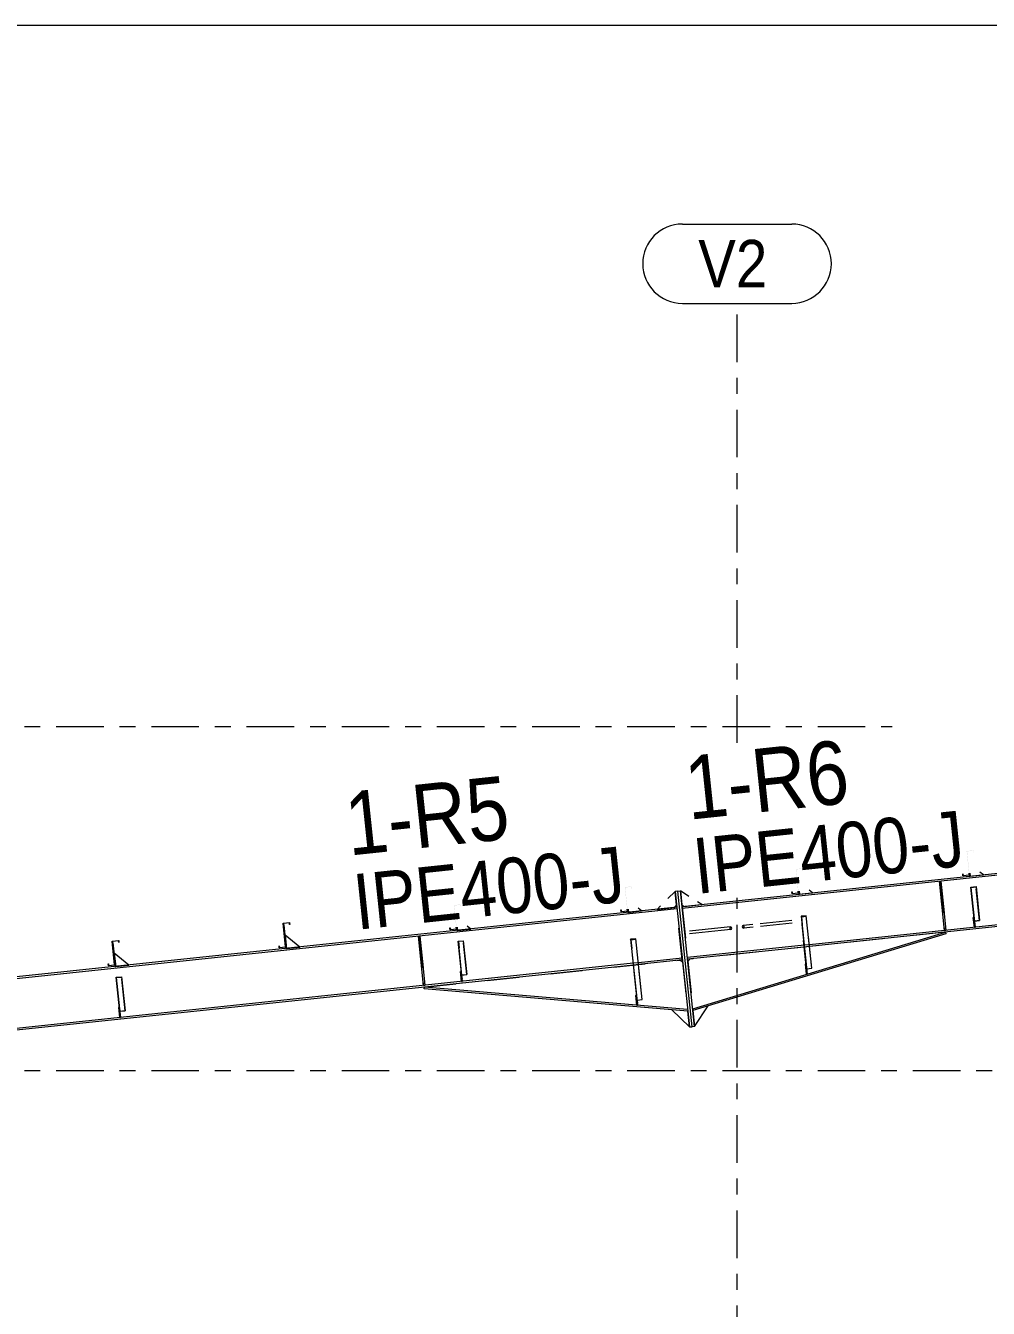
# Model space of a CAD drawing. Header units: millimetres. Extents: x -49 to 773, y -79 to 495.
# Drawn here: x 198.1 to 258.8, y 414.4 to 495.2 of the extents above; entities that cross this region are included whole.
import ezdxf

# ---------------------------------------------------------------- set-up
doc = ezdxf.new("R2010")
doc.units = ezdxf.units.MM
for name, pattern in [('XKITLINE00', [0]), ('XKITLINE02', [4, 2, -2]), ('XKITLINE03', [6, 3, -1, 1, -1])]:
    doc.linetypes.add(name, pattern=pattern)
for name, color, linetype, lineweight in [('DrawingSheet', 5, 'Continuous', 0), ('Part', 2, 'Continuous', 0), ('PartMark', 7, 'Continuous', 0), ('S-grid', 1, 'Continuous', 0)]:
    doc.layers.add(name, color=color, linetype=linetype, lineweight=lineweight)
doc.styles.add('ARIAL', font='ARIAL.TTF')

# ---------------------------------------------------------------- blocks, each defined once
blk = doc.blocks.new('*A247')
at = {"layer": 'Part'}
blk.add_hatch(color=3, dxfattribs=at).paths.add_polyline_path([(203.784, 435.263), (204.115, 435.298), (204.117, 435.277), (203.802, 435.244), (203.844, 434.845), (203.828, 434.843)], flags=17)
blk = doc.blocks.new('*A248')
at = {"layer": 'Part'}
blk.add_hatch(color=3, dxfattribs=at).paths.add_polyline_path([(236.211, 437.658), (236.543, 437.693), (236.546, 437.664), (236.231, 437.631), (236.288, 437.088), (236.272, 437.087)], flags=17)
blk = doc.blocks.new('*A249')
at = {"layer": 'Part'}
blk.add_hatch(color=3, dxfattribs=at).paths.add_polyline_path([(225.331, 437.536), (225.662, 437.571), (225.664, 437.55), (225.35, 437.517), (225.392, 437.118), (225.375, 437.116)], flags=17)
blk = doc.blocks.new('*A250')
at = {"layer": 'Part'}
blk.add_hatch(color=3, dxfattribs=at).paths.add_polyline_path([(246.952, 439.108), (247.283, 439.143), (247.286, 439.117), (246.971, 439.083), (247.023, 438.589), (247.007, 438.588)], flags=17)
blk = doc.blocks.new('*A251')
at = {"layer": 'Part'}
blk.add_hatch(color=3, dxfattribs=at).paths.add_polyline_path([(257.651, 440.945), (257.983, 440.98), (257.985, 440.959), (257.67, 440.926), (257.712, 440.527), (257.696, 440.525)], flags=17)
blk = doc.blocks.new('*A288')
at = {"layer": 'Part'}
blk.add_hatch(color=3, dxfattribs=at).paths.add_polyline_path([(257.397, 443.214), (257.811, 443.258), (257.825, 443.133), (257.81, 443.132), (257.798, 443.241), (257.414, 443.201), (257.571, 441.707), (257.157, 441.664), (257.144, 441.788), (257.159, 441.789), (257.17, 441.68), (257.555, 441.721)], flags=17)
blk = doc.blocks.new('*A289')
at = {"layer": 'Part'}
blk.add_hatch(color=3, dxfattribs=at).paths.add_polyline_path([(246.624, 442.078), (247.038, 442.121), (247.051, 441.997), (247.036, 441.995), (247.025, 442.105), (246.64, 442.064), (246.798, 440.571), (246.383, 440.527), (246.37, 440.651), (246.385, 440.653), (246.396, 440.544), (246.781, 440.584)], flags=17)
blk = doc.blocks.new('*A290')
at = {"layer": 'Part'}
blk.add_hatch(color=3, dxfattribs=at).paths.add_polyline_path([(235.85, 440.941), (236.264, 440.985), (236.277, 440.861), (236.263, 440.859), (236.251, 440.968), (235.866, 440.928), (236.024, 439.435), (235.61, 439.391), (235.596, 439.515), (235.611, 439.517), (235.623, 439.407), (236.007, 439.448)], flags=17)
blk = doc.blocks.new('*A291')
at = {"layer": 'Part'}
blk.add_hatch(color=3, dxfattribs=at).paths.add_polyline_path([(225.076, 439.805), (225.491, 439.849), (225.504, 439.724), (225.489, 439.723), (225.477, 439.832), (225.093, 439.792), (225.25, 438.298), (224.836, 438.254), (224.823, 438.379), (224.838, 438.38), (224.849, 438.271), (225.234, 438.312)], flags=17)
blk = doc.blocks.new('*A292')
at = {"layer": 'Part'}
blk.add_hatch(color=3, dxfattribs=at).paths.add_polyline_path([(214.303, 438.669), (214.717, 438.712), (214.73, 438.588), (214.715, 438.586), (214.704, 438.696), (214.319, 438.655), (214.477, 437.162), (214.062, 437.118), (214.049, 437.242), (214.064, 437.244), (214.076, 437.135), (214.46, 437.175)], flags=17)
blk = doc.blocks.new('*A293')
at = {"layer": 'Part'}
blk.add_hatch(color=3, dxfattribs=at).paths.add_polyline_path([(203.529, 437.532), (203.944, 437.576), (203.957, 437.452), (203.942, 437.45), (203.93, 437.559), (203.546, 437.519), (203.703, 436.025), (203.289, 435.982), (203.276, 436.106), (203.291, 436.108), (203.302, 435.998), (203.687, 436.039)], flags=17)
blk = doc.blocks.new('*A314')
at = {"layer": 'Part'}
blk.add_hatch(color=3, dxfattribs=at).paths.add_polyline_path([(257.397, 443.214), (257.811, 443.258), (257.825, 443.133), (257.81, 443.132), (257.798, 443.241), (257.414, 443.201), (257.571, 441.707), (257.157, 441.664), (257.144, 441.788), (257.159, 441.789), (257.17, 441.68), (257.555, 441.721)], flags=17)
blk = doc.blocks.new('*A315')
at = {"layer": 'Part'}
blk.add_hatch(color=3, dxfattribs=at).paths.add_polyline_path([(246.624, 442.078), (247.038, 442.121), (247.051, 441.997), (247.036, 441.995), (247.025, 442.105), (246.64, 442.064), (246.798, 440.571), (246.383, 440.527), (246.37, 440.651), (246.385, 440.653), (246.396, 440.544), (246.781, 440.584)], flags=17)
blk = doc.blocks.new('*A316')
at = {"layer": 'Part'}
blk.add_hatch(color=3, dxfattribs=at).paths.add_polyline_path([(235.85, 440.941), (236.264, 440.985), (236.277, 440.861), (236.263, 440.859), (236.251, 440.968), (235.866, 440.928), (236.024, 439.435), (235.61, 439.391), (235.596, 439.515), (235.611, 439.517), (235.623, 439.407), (236.007, 439.448)], flags=17)
blk = doc.blocks.new('*A317')
at = {"layer": 'Part'}
blk.add_hatch(color=3, dxfattribs=at).paths.add_polyline_path([(225.076, 439.805), (225.491, 439.849), (225.504, 439.724), (225.489, 439.723), (225.477, 439.832), (225.093, 439.792), (225.25, 438.298), (224.836, 438.254), (224.823, 438.379), (224.838, 438.38), (224.849, 438.271), (225.234, 438.312)], flags=17)
blk = doc.blocks.new('*A318')
at = {"layer": 'Part'}
blk.add_hatch(color=3, dxfattribs=at).paths.add_polyline_path([(214.303, 438.669), (214.717, 438.712), (214.73, 438.588), (214.715, 438.586), (214.704, 438.696), (214.319, 438.655), (214.477, 437.162), (214.062, 437.118), (214.049, 437.242), (214.064, 437.244), (214.076, 437.135), (214.46, 437.175)], flags=17)
blk = doc.blocks.new('*A319')
at = {"layer": 'Part'}
blk.add_hatch(color=3, dxfattribs=at).paths.add_polyline_path([(203.529, 437.532), (203.944, 437.576), (203.957, 437.452), (203.942, 437.45), (203.93, 437.559), (203.546, 437.519), (203.703, 436.025), (203.289, 435.982), (203.276, 436.106), (203.291, 436.108), (203.302, 435.998), (203.687, 436.039)], flags=17)
blk = doc.blocks.new('*A395')
at = {"layer": 'DrawingSheet', "color": 5, "linetype": 'XKITLINE00', "lineweight": 0}
blk.add_line((773.263, 495.232), (-46.737, 495.232), dxfattribs=at)
blk = doc.blocks.new('*A1380')
at = {"layer": 'S-grid', "color": 1, "linetype": 'XKITLINE03', "lineweight": 0}
blk.add_line((-10, 451.065), (252.703, 451.065), dxfattribs=at)
blk = doc.blocks.new('*A1381')
at = {"layer": 'S-grid', "color": 1, "linetype": 'XKITLINE03', "lineweight": 0}
blk.add_line((-10, 429.398), (569.742, 429.398), dxfattribs=at)
blk = doc.blocks.new('*A1383')
at = {"layer": 'Part', "color": 2, "linetype": 'XKITLINE00', "lineweight": 0}
for p, q in [((312.084, 447.373), (239.45, 439.712)), ((312.095, 447.266), (239.462, 439.604)), ((312.093, 447.29), (312.095, 447.266)), ((312.422, 444.166), (247.476, 437.316)), ((312.434, 444.058), (247.487, 437.208)), ((312.422, 444.166), (312.434, 444.058)), ((247.145, 437.281), (239.788, 436.505)), ((247.156, 437.173), (239.8, 436.397))]:
    blk.add_line(p, q, dxfattribs=at)
at = {"layer": 'Part', "color": 7, "linetype": 'XKITLINE02', "lineweight": 0}
for p, q in [((312.084, 447.373), (312.093, 447.29)), ((312.095, 447.266), (312.422, 444.166)), ((239.45, 439.712), (239.8, 436.397)), ((247.476, 437.316), (247.145, 437.281)), ((247.487, 437.208), (247.156, 437.173))]:
    blk.add_line(p, q, dxfattribs=at)
blk = doc.blocks.new('*A1430')
at = {"layer": 'S-grid', "color": 1, "linetype": 'XKITLINE03', "lineweight": 0}
for p, q in [((242.917, 450.033), (242.917, 477.732)), ((242.917, 333.575), (242.917, 440.279))]:
    blk.add_line(p, q, dxfattribs=at)
at = {"layer": 'S-grid', "color": 3, "style": 'ARIAL', "width": 0.85}
blk.add_text('V2', height=3, dxfattribs=at).set_placement((240.47, 478.732))
blk = doc.blocks.new('*A1434')
at = {"layer": 'Part', "color": 2, "linetype": 'XKITLINE00', "lineweight": 0}
blk.add_line((215.356, 437.171), (214.44, 437.912), dxfattribs=at)
at = {"layer": 'Part', "color": 7, "linetype": 'XKITLINE02', "lineweight": 0}
for p, q in [((214.44, 437.912), (214.527, 437.083)), ((214.527, 437.083), (215.356, 437.171))]:
    blk.add_line(p, q, dxfattribs=at)
blk = doc.blocks.new('*A1435')
at = {"layer": 'Part', "color": 2, "linetype": 'XKITLINE00', "lineweight": 0}
for p, q in [((203.784, 435.263), (204.115, 435.298)), ((203.828, 434.843), (203.784, 435.263)), ((203.802, 435.244), (204.117, 435.277)), ((204.052, 432.877), (203.802, 435.244)), ((204.115, 435.298), (204.341, 433.159)), ((203.828, 434.843), (203.844, 434.845)), ((203.828, 434.843), (204.012, 433.097)), ((204.026, 433.125), (204.341, 433.159)), ((204.036, 432.875), (204.052, 432.877))]:
    blk.add_line(p, q, dxfattribs=at)
at = {"layer": 'Part', "color": 7, "linetype": 'XKITLINE02', "lineweight": 0}
for p, q in [((204.008, 433.137), (204.339, 433.172)), ((204.012, 433.097), (204.036, 432.875))]:
    blk.add_line(p, q, dxfattribs=at)
blk = doc.blocks.new('*A1436')
at = {"layer": 'Part', "color": 7, "linetype": 'XKITLINE02', "lineweight": 0}
for p, q in [((204.036, 432.875), (203.784, 435.263)), ((204.052, 432.877), (203.802, 435.244)), ((204.341, 433.159), (204.115, 435.298)), ((204.008, 433.137), (204.339, 433.172)), ((204.026, 433.125), (204.341, 433.159)), ((204.036, 432.875), (204.052, 432.877))]:
    blk.add_line(p, q, dxfattribs=at)
blk = doc.blocks.new('*A1437')
at = {"layer": 'Part', "color": 2, "linetype": 'XKITLINE00', "lineweight": 0}
for p, q in [((203.943, 433.353), (203.985, 433.357)), ((204.009, 432.731), (203.943, 433.353)), ((204.012, 433.097), (204.05, 432.735))]:
    blk.add_line(p, q, dxfattribs=at)
at = {"layer": 'Part', "color": 7, "linetype": 'XKITLINE02', "lineweight": 0}
for p, q in [((203.985, 433.357), (204.012, 433.097)), ((203.996, 432.855), (204.037, 432.86)), ((204.05, 432.735), (204.009, 432.731))]:
    blk.add_line(p, q, dxfattribs=at)
blk = doc.blocks.new('*A1438')
at = {"layer": 'Part', "color": 7, "linetype": 'XKITLINE02', "lineweight": 0}
for p, q in [((203.985, 433.357), (203.943, 433.353)), ((203.943, 433.353), (204.009, 432.731)), ((204.05, 432.735), (203.985, 433.357)), ((203.996, 432.855), (204.037, 432.86)), ((204.009, 432.731), (204.05, 432.735))]:
    blk.add_line(p, q, dxfattribs=at)
blk = doc.blocks.new('*A1439')
at = {"layer": 'Part', "color": 2, "linetype": 'XKITLINE00', "lineweight": 0}
for p, q in [((203.596, 437.439), (203.555, 437.434)), ((203.753, 435.947), (203.596, 437.439)), ((203.703, 436.025), (203.712, 435.943))]:
    blk.add_line(p, q, dxfattribs=at)
at = {"layer": 'Part', "color": 7, "linetype": 'XKITLINE02', "lineweight": 0}
for p, q in [((203.555, 437.434), (203.703, 436.025)), ((203.712, 435.943), (203.753, 435.947))]:
    blk.add_line(p, q, dxfattribs=at)
blk = doc.blocks.new('*A1440')
at = {"layer": 'Part', "color": 2, "linetype": 'XKITLINE00', "lineweight": 0}
blk.add_line((204.582, 436.034), (203.666, 436.776), dxfattribs=at)
at = {"layer": 'Part', "color": 7, "linetype": 'XKITLINE02', "lineweight": 0}
for p, q in [((203.666, 436.776), (203.753, 435.947)), ((203.753, 435.947), (204.582, 436.034))]:
    blk.add_line(p, q, dxfattribs=at)
blk = doc.blocks.new('*A1443')
at = {"layer": 'Part', "color": 7, "linetype": 'XKITLINE02', "lineweight": 0}
for p, q in [((223.211, 434.648), (239.347, 436.349)), ((239.481, 436.241), (239.809, 433.13))]:
    blk.add_line(p, q, dxfattribs=at)
at = {"layer": 'Part', "color": 2, "linetype": 'XKITLINE00', "lineweight": 0}
for p, q in [((239.347, 436.349), (239.481, 436.241)), ((223.202, 434.54), (223.211, 434.648)), ((239.809, 433.13), (223.202, 434.54)), ((239.798, 433.24), (223.211, 434.648))]:
    blk.add_line(p, q, dxfattribs=at)
blk = doc.blocks.new('*A1444')
at = {"layer": 'Part', "color": 7, "linetype": 'XKITLINE02', "lineweight": 0}
for p, q in [((256.057, 438.112), (239.921, 436.41)), ((239.813, 436.276), (240.141, 433.165))]:
    blk.add_line(p, q, dxfattribs=at)
at = {"layer": 'Part', "color": 2, "linetype": 'XKITLINE00', "lineweight": 0}
for p, q in [((240.129, 433.275), (256.057, 438.112)), ((256.057, 438.112), (256.089, 438.008)), ((256.089, 438.008), (240.141, 433.165)), ((239.921, 436.41), (239.813, 436.276))]:
    blk.add_line(p, q, dxfattribs=at)
blk = doc.blocks.new('*A1445')
at = {"layer": 'Part', "color": 2, "linetype": 'XKITLINE00', "lineweight": 0}
for p, q in [((236.542, 434.124), (236.584, 434.129)), ((236.607, 433.511), (236.542, 434.124)), ((236.604, 433.933), (236.649, 433.507))]:
    blk.add_line(p, q, dxfattribs=at)
at = {"layer": 'Part', "color": 7, "linetype": 'XKITLINE02', "lineweight": 0}
for p, q in [((236.584, 434.129), (236.604, 433.933)), ((236.595, 433.627), (236.636, 433.631)), ((236.607, 433.511), (236.608, 433.503)), ((236.649, 433.507), (236.608, 433.503))]:
    blk.add_line(p, q, dxfattribs=at)
blk = doc.blocks.new('*A1446')
at = {"layer": 'Part', "color": 7, "linetype": 'XKITLINE02', "lineweight": 0}
for p, q in [((236.584, 434.129), (236.542, 434.124)), ((236.542, 434.124), (236.608, 433.503)), ((236.649, 433.507), (236.584, 434.129)), ((236.595, 433.627), (236.636, 433.631)), ((236.608, 433.503), (236.649, 433.507))]:
    blk.add_line(p, q, dxfattribs=at)
blk = doc.blocks.new('*A1447')
at = {"layer": 'Part', "color": 2, "linetype": 'XKITLINE00', "lineweight": 0}
for p, q in [((225.49, 435.625), (225.532, 435.63)), ((225.556, 435.004), (225.49, 435.625)), ((225.559, 435.37), (225.597, 435.008))]:
    blk.add_line(p, q, dxfattribs=at)
at = {"layer": 'Part', "color": 7, "linetype": 'XKITLINE02', "lineweight": 0}
for p, q in [((225.532, 435.63), (225.559, 435.37)), ((225.543, 435.128), (225.584, 435.132)), ((225.597, 435.008), (225.556, 435.004))]:
    blk.add_line(p, q, dxfattribs=at)
blk = doc.blocks.new('*A1448')
at = {"layer": 'Part', "color": 7, "linetype": 'XKITLINE02', "lineweight": 0}
for p, q in [((225.532, 435.63), (225.49, 435.625)), ((225.49, 435.625), (225.556, 435.004)), ((225.597, 435.008), (225.532, 435.63)), ((225.543, 435.128), (225.584, 435.132)), ((225.556, 435.004), (225.597, 435.008))]:
    blk.add_line(p, q, dxfattribs=at)
blk = doc.blocks.new('*A1449')
at = {"layer": 'Part', "color": 7, "linetype": 'XKITLINE02', "lineweight": 0}
for p, q in [((241.098, 433.456), (240.141, 433.165)), ((240.141, 433.165), (240.246, 432.171))]:
    blk.add_line(p, q, dxfattribs=at)
at = {"layer": 'Part', "color": 2, "linetype": 'XKITLINE00', "lineweight": 0}
blk.add_line((240.246, 432.171), (241.098, 433.456), dxfattribs=at)
blk = doc.blocks.new('*A1450')
at = {"layer": 'Part', "color": 2, "linetype": 'XKITLINE00', "lineweight": 0}
blk.add_line((238.813, 433.215), (239.914, 432.136), dxfattribs=at)
at = {"layer": 'Part', "color": 7, "linetype": 'XKITLINE02', "lineweight": 0}
for p, q in [((239.809, 433.13), (238.813, 433.215)), ((239.914, 432.136), (239.809, 433.13))]:
    blk.add_line(p, q, dxfattribs=at)
blk = doc.blocks.new('*A1451')
at = {"layer": 'Part', "color": 7, "linetype": 'XKITLINE02', "lineweight": 0}
for p, q in [((236.635, 433.64), (236.211, 437.658)), ((236.652, 433.642), (236.231, 437.631)), ((236.947, 433.858), (236.543, 437.693)), ((236.615, 433.832), (236.946, 433.867)), ((236.632, 433.824), (236.947, 433.858)), ((236.635, 433.64), (236.652, 433.642))]:
    blk.add_line(p, q, dxfattribs=at)
blk = doc.blocks.new('*A1452')
at = {"layer": 'Part', "color": 2, "linetype": 'XKITLINE00', "lineweight": 0}
for p, q in [((236.543, 437.693), (236.211, 437.658)), ((236.211, 437.658), (236.604, 433.933)), ((236.231, 437.631), (236.546, 437.664)), ((236.231, 437.631), (236.288, 437.088)), ((236.947, 433.858), (236.543, 437.693)), ((236.288, 437.088), (236.272, 437.087)), ((236.652, 433.642), (236.288, 437.088)), ((236.632, 433.824), (236.947, 433.858)), ((236.635, 433.64), (236.652, 433.642))]:
    blk.add_line(p, q, dxfattribs=at)
at = {"layer": 'Part', "color": 7, "linetype": 'XKITLINE02', "lineweight": 0}
for p, q in [((236.604, 433.933), (236.635, 433.64)), ((236.615, 433.832), (236.946, 433.867))]:
    blk.add_line(p, q, dxfattribs=at)
blk = doc.blocks.new('*A1453')
at = {"layer": 'Part', "color": 7, "linetype": 'XKITLINE02', "lineweight": 0}
for p, q in [((222.832, 437.85), (222.915, 437.859)), ((222.832, 437.85), (223.159, 434.751)), ((222.845, 437.726), (222.928, 437.735)), ((222.915, 437.859), (223.242, 434.76)), ((223.228, 434.884), (223.146, 434.875)), ((223.242, 434.76), (223.159, 434.751))]:
    blk.add_line(p, q, dxfattribs=at)
blk = doc.blocks.new('*A1454')
at = {"layer": 'Part', "color": 7, "linetype": 'XKITLINE02', "lineweight": 0}
for p, q in [((222.832, 437.85), (222.915, 437.859)), ((222.845, 437.726), (222.928, 437.735)), ((223.146, 434.875), (223.228, 434.884)), ((223.159, 434.751), (223.242, 434.76))]:
    blk.add_line(p, q, dxfattribs=at)
at = {"layer": 'Part', "color": 2, "linetype": 'XKITLINE00', "lineweight": 0}
for p, q in [((223.159, 434.751), (222.832, 437.85)), ((222.915, 437.859), (223.242, 434.76))]:
    blk.add_line(p, q, dxfattribs=at)
blk = doc.blocks.new('*A1455')
at = {"layer": 'Part', "color": 7, "linetype": 'XKITLINE02', "lineweight": 0}
for p, q in [((236.012, 439.551), (236.024, 439.435)), ((236.033, 439.352), (236.074, 439.356))]:
    blk.add_line(p, q, dxfattribs=at)
at = {"layer": 'Part', "color": 2, "linetype": 'XKITLINE00', "lineweight": 0}
for p, q in [((236.024, 439.435), (236.033, 439.352)), ((236.074, 439.356), (236.053, 439.555))]:
    blk.add_line(p, q, dxfattribs=at)
blk = doc.blocks.new('*A1456')
at = {"layer": 'Part', "color": 7, "linetype": 'XKITLINE02', "lineweight": 0}
for p, q in [((236.053, 439.555), (236.074, 439.356)), ((236.074, 439.356), (236.903, 439.443))]:
    blk.add_line(p, q, dxfattribs=at)
at = {"layer": 'Part', "color": 2, "linetype": 'XKITLINE00', "lineweight": 0}
blk.add_line((236.903, 439.443), (236.683, 439.621), dxfattribs=at)
blk = doc.blocks.new('*A1457')
at = {"layer": 'Part', "color": 2, "linetype": 'XKITLINE00', "lineweight": 0}
for p, q in [((225.331, 437.536), (225.662, 437.571)), ((225.375, 437.116), (225.331, 437.536)), ((225.664, 437.55), (225.35, 437.517)), ((225.35, 437.517), (225.392, 437.118)), ((225.662, 437.571), (225.888, 435.431)), ((225.392, 437.118), (225.375, 437.116)), ((225.375, 437.116), (225.559, 435.37)), ((225.599, 435.15), (225.392, 437.118)), ((225.573, 435.398), (225.888, 435.431)), ((225.583, 435.148), (225.599, 435.15))]:
    blk.add_line(p, q, dxfattribs=at)
at = {"layer": 'Part', "color": 7, "linetype": 'XKITLINE02', "lineweight": 0}
for p, q in [((225.555, 435.41), (225.887, 435.445)), ((225.559, 435.37), (225.583, 435.148))]:
    blk.add_line(p, q, dxfattribs=at)
blk = doc.blocks.new('*A1458')
at = {"layer": 'Part', "color": 7, "linetype": 'XKITLINE02', "lineweight": 0}
for p, q in [((225.583, 435.148), (225.331, 437.536)), ((225.599, 435.15), (225.35, 437.517)), ((225.888, 435.431), (225.662, 437.571)), ((225.555, 435.41), (225.887, 435.445)), ((225.573, 435.398), (225.888, 435.431)), ((225.583, 435.148), (225.599, 435.15))]:
    blk.add_line(p, q, dxfattribs=at)
blk = doc.blocks.new('*A1459')
at = {"layer": 'Part', "color": 7, "linetype": 'XKITLINE02', "lineweight": 0}
for p, q in [((225.238, 438.414), (225.25, 438.298)), ((225.259, 438.215), (225.301, 438.22))]:
    blk.add_line(p, q, dxfattribs=at)
at = {"layer": 'Part', "color": 2, "linetype": 'XKITLINE00', "lineweight": 0}
for p, q in [((225.25, 438.298), (225.259, 438.215)), ((225.301, 438.22), (225.28, 438.419))]:
    blk.add_line(p, q, dxfattribs=at)
blk = doc.blocks.new('*A1460')
at = {"layer": 'Part', "color": 7, "linetype": 'XKITLINE02', "lineweight": 0}
for p, q in [((225.28, 438.419), (225.301, 438.22)), ((225.301, 438.22), (226.129, 438.307))]:
    blk.add_line(p, q, dxfattribs=at)
at = {"layer": 'Part', "color": 2, "linetype": 'XKITLINE00', "lineweight": 0}
blk.add_line((226.129, 438.307), (225.909, 438.485), dxfattribs=at)
blk = doc.blocks.new('*A1461')
at = {"layer": 'Part', "color": 2, "linetype": 'XKITLINE00', "lineweight": 0}
for p, q in [((239.18, 440.689), (239.345, 440.707)), ((240.08, 432.153), (239.18, 440.689)), ((240.246, 432.171), (239.345, 440.707)), ((240.246, 432.171), (240.08, 432.153))]:
    blk.add_line(p, q, dxfattribs=at)
blk = doc.blocks.new('*A1462')
at = {"layer": 'Part', "color": 2, "linetype": 'XKITLINE00', "lineweight": 0}
for p, q in [((239.18, 440.689), (239.014, 440.672)), ((239.014, 440.672), (239.914, 432.136)), ((240.08, 432.153), (239.18, 440.689)), ((239.914, 432.136), (240.08, 432.153))]:
    blk.add_line(p, q, dxfattribs=at)
blk = doc.blocks.new('*A1463')
at = {"layer": 'Part', "color": 7, "linetype": 'XKITLINE02', "lineweight": 0}
for p, q in [((246.827, 440.691), (246.848, 440.492)), ((246.848, 440.492), (247.676, 440.58))]:
    blk.add_line(p, q, dxfattribs=at)
at = {"layer": 'Part', "color": 2, "linetype": 'XKITLINE00', "lineweight": 0}
blk.add_line((247.676, 440.58), (247.457, 440.758), dxfattribs=at)
blk = doc.blocks.new('*A1464')
at = {"layer": 'Part', "color": 7, "linetype": 'XKITLINE02', "lineweight": 0}
for p, q in [((246.785, 440.687), (246.798, 440.571)), ((246.806, 440.488), (246.848, 440.492))]:
    blk.add_line(p, q, dxfattribs=at)
at = {"layer": 'Part', "color": 2, "linetype": 'XKITLINE00', "lineweight": 0}
for p, q in [((246.798, 440.571), (246.806, 440.488)), ((246.848, 440.492), (246.827, 440.691))]:
    blk.add_line(p, q, dxfattribs=at)
blk = doc.blocks.new('*A1465')
at = {"layer": 'Part', "color": 7, "linetype": 'XKITLINE02', "lineweight": 0}
for p, q in [((247.271, 436.085), (247.229, 436.081)), ((247.229, 436.081), (247.295, 435.459)), ((247.336, 435.464), (247.271, 436.085)), ((247.282, 435.583), (247.323, 435.588)), ((247.295, 435.459), (247.336, 435.464))]:
    blk.add_line(p, q, dxfattribs=at)
blk = doc.blocks.new('*A1466')
at = {"layer": 'Part', "color": 2, "linetype": 'XKITLINE00', "lineweight": 0}
for p, q in [((247.229, 436.081), (247.271, 436.085)), ((247.295, 435.459), (247.229, 436.081)), ((247.293, 435.872), (247.336, 435.464)), ((247.336, 435.464), (247.295, 435.459))]:
    blk.add_line(p, q, dxfattribs=at)
at = {"layer": 'Part', "color": 7, "linetype": 'XKITLINE02', "lineweight": 0}
for p, q in [((247.271, 436.085), (247.293, 435.872)), ((247.282, 435.583), (247.323, 435.588))]:
    blk.add_line(p, q, dxfattribs=at)
blk = doc.blocks.new('*A1467')
at = {"layer": 'Part', "color": 7, "linetype": 'XKITLINE02', "lineweight": 0}
for p, q in [((247.322, 435.596), (246.952, 439.108)), ((247.339, 435.598), (246.971, 439.083)), ((247.633, 435.832), (247.283, 439.143)), ((247.3, 435.807), (247.631, 435.842)), ((247.318, 435.799), (247.633, 435.832)), ((247.322, 435.596), (247.339, 435.598))]:
    blk.add_line(p, q, dxfattribs=at)
blk = doc.blocks.new('*A1468')
at = {"layer": 'Part', "color": 2, "linetype": 'XKITLINE00', "lineweight": 0}
for p, q in [((247.283, 439.143), (246.952, 439.108)), ((246.952, 439.108), (247.293, 435.872)), ((246.971, 439.083), (247.286, 439.117)), ((246.971, 439.083), (247.023, 438.589)), ((247.633, 435.832), (247.283, 439.143)), ((247.023, 438.589), (247.007, 438.588)), ((247.339, 435.598), (247.023, 438.589)), ((247.318, 435.799), (247.633, 435.832)), ((247.322, 435.596), (247.339, 435.598))]:
    blk.add_line(p, q, dxfattribs=at)
at = {"layer": 'Part', "color": 7, "linetype": 'XKITLINE02', "lineweight": 0}
for p, q in [((247.293, 435.872), (247.322, 435.596)), ((247.3, 435.807), (247.631, 435.842))]:
    blk.add_line(p, q, dxfattribs=at)
blk = doc.blocks.new('*A1469')
at = {"layer": 'Part', "color": 2, "linetype": 'XKITLINE00', "lineweight": 0}
for p, q in [((239.884, 440.361), (239.345, 440.707)), ((239.437, 439.836), (239.575, 439.725)), ((240.693, 439.843), (240.424, 440.016))]:
    blk.add_line(p, q, dxfattribs=at)
at = {"layer": 'Part', "color": 7, "linetype": 'XKITLINE02', "lineweight": 0}
for p, q in [((239.345, 440.707), (239.437, 439.836)), ((239.575, 439.725), (240.693, 439.843))]:
    blk.add_line(p, q, dxfattribs=at)
blk = doc.blocks.new('*A1470')
at = {"layer": 'Part', "color": 2, "linetype": 'XKITLINE00', "lineweight": 0}
for p, q in [((239.014, 440.672), (238.559, 440.221)), ((238.103, 439.771), (237.876, 439.546)), ((238.994, 439.664), (239.106, 439.801))]:
    blk.add_line(p, q, dxfattribs=at)
at = {"layer": 'Part', "color": 7, "linetype": 'XKITLINE02', "lineweight": 0}
for p, q in [((239.106, 439.801), (239.014, 440.672)), ((237.876, 439.546), (238.994, 439.664))]:
    blk.add_line(p, q, dxfattribs=at)
blk = doc.blocks.new('*A1471')
at = {"layer": 'Part', "color": 7, "linetype": 'XKITLINE02', "lineweight": 0}
for p, q in [((257.559, 441.823), (257.571, 441.707)), ((257.58, 441.624), (257.621, 441.629))]:
    blk.add_line(p, q, dxfattribs=at)
at = {"layer": 'Part', "color": 2, "linetype": 'XKITLINE00', "lineweight": 0}
for p, q in [((257.571, 441.707), (257.58, 441.624)), ((257.621, 441.629), (257.6, 441.828))]:
    blk.add_line(p, q, dxfattribs=at)
blk = doc.blocks.new('*A1472')
at = {"layer": 'Part', "color": 7, "linetype": 'XKITLINE02', "lineweight": 0}
for p, q in [((257.853, 439.039), (257.811, 439.034)), ((257.811, 439.034), (257.877, 438.413)), ((257.918, 438.417), (257.853, 439.039)), ((257.864, 438.537), (257.905, 438.541)), ((257.877, 438.413), (257.918, 438.417))]:
    blk.add_line(p, q, dxfattribs=at)
blk = doc.blocks.new('*A1473')
at = {"layer": 'Part', "color": 2, "linetype": 'XKITLINE00', "lineweight": 0}
for p, q in [((257.811, 439.034), (257.853, 439.039)), ((257.877, 438.413), (257.811, 439.034)), ((257.88, 438.779), (257.918, 438.417))]:
    blk.add_line(p, q, dxfattribs=at)
at = {"layer": 'Part', "color": 7, "linetype": 'XKITLINE02', "lineweight": 0}
for p, q in [((257.853, 439.039), (257.88, 438.779)), ((257.864, 438.537), (257.905, 438.541)), ((257.918, 438.417), (257.877, 438.413))]:
    blk.add_line(p, q, dxfattribs=at)
blk = doc.blocks.new('*A1474')
at = {"layer": 'Part', "color": 7, "linetype": 'XKITLINE02', "lineweight": 0}
for p, q in [((257.903, 438.557), (257.651, 440.945)), ((257.92, 438.559), (257.67, 440.926)), ((258.209, 438.841), (257.983, 440.98)), ((257.876, 438.819), (258.207, 438.854)), ((257.894, 438.807), (258.209, 438.841)), ((257.903, 438.557), (257.92, 438.559))]:
    blk.add_line(p, q, dxfattribs=at)
blk = doc.blocks.new('*A1475')
at = {"layer": 'Part', "color": 2, "linetype": 'XKITLINE00', "lineweight": 0}
for p, q in [((257.651, 440.945), (257.983, 440.98)), ((257.696, 440.525), (257.651, 440.945)), ((257.67, 440.926), (257.985, 440.959)), ((257.92, 438.559), (257.67, 440.926)), ((257.696, 440.525), (257.712, 440.527)), ((257.696, 440.525), (257.88, 438.779)), ((257.983, 440.98), (258.209, 438.841)), ((257.894, 438.807), (258.209, 438.841)), ((257.903, 438.557), (257.92, 438.559))]:
    blk.add_line(p, q, dxfattribs=at)
at = {"layer": 'Part', "color": 7, "linetype": 'XKITLINE02', "lineweight": 0}
for p, q in [((257.876, 438.819), (258.207, 438.854)), ((257.88, 438.779), (257.903, 438.557))]:
    blk.add_line(p, q, dxfattribs=at)
blk = doc.blocks.new('*A1476')
at = {"layer": 'Part', "color": 7, "linetype": 'XKITLINE02', "lineweight": 0}
for p, q in [((255.677, 441.315), (255.76, 441.324)), ((255.677, 441.315), (256.004, 438.215)), ((255.69, 441.19), (255.773, 441.199)), ((255.76, 441.324), (256.087, 438.224)), ((256.074, 438.348), (255.991, 438.34)), ((256.087, 438.224), (256.004, 438.215))]:
    blk.add_line(p, q, dxfattribs=at)
blk = doc.blocks.new('*A1477')
at = {"layer": 'Part', "color": 7, "linetype": 'XKITLINE02', "lineweight": 0}
for p, q in [((255.677, 441.315), (255.76, 441.324)), ((255.69, 441.19), (255.773, 441.199)), ((255.991, 438.34), (256.074, 438.348)), ((256.004, 438.215), (256.087, 438.224))]:
    blk.add_line(p, q, dxfattribs=at)
at = {"layer": 'Part', "color": 2, "linetype": 'XKITLINE00', "lineweight": 0}
for p, q in [((256.004, 438.215), (255.677, 441.315)), ((255.76, 441.324), (256.087, 438.224))]:
    blk.add_line(p, q, dxfattribs=at)
blk = doc.blocks.new('*A1478')
at = {"layer": 'Part', "color": 7, "linetype": 'XKITLINE02', "lineweight": 0}
for p, q in [((257.6, 441.828), (257.621, 441.629)), ((257.621, 441.629), (258.45, 441.716))]:
    blk.add_line(p, q, dxfattribs=at)
at = {"layer": 'Part', "color": 2, "linetype": 'XKITLINE00', "lineweight": 0}
blk.add_line((258.45, 441.716), (258.23, 441.894), dxfattribs=at)
blk = doc.blocks.new('*A1586')
at = {"layer": 'Part', "color": 2, "linetype": 'XKITLINE00', "lineweight": 0}
for p, q in [((239.119, 439.677), (139.836, 429.205)), ((239.13, 439.569), (139.972, 429.111)), ((236.371, 436.144), (150.514, 427.089)), ((236.382, 436.037), (150.525, 426.981)), ((239.457, 436.47), (236.702, 436.179)), ((239.468, 436.362), (236.714, 436.072)), ((150.182, 427.054), (143.867, 426.387)), ((150.194, 426.946), (144.003, 426.293))]:
    blk.add_line(p, q, dxfattribs=at)
at = {"layer": 'Part', "color": 7, "linetype": 'XKITLINE02', "lineweight": 0}
for p, q in [((239.468, 436.362), (239.119, 439.677)), ((236.702, 436.179), (236.371, 436.144)), ((236.714, 436.072), (236.382, 436.037)), ((144.003, 426.293), (139.836, 429.205)), ((150.514, 427.089), (150.182, 427.054)), ((150.525, 426.981), (150.194, 426.946))]:
    blk.add_line(p, q, dxfattribs=at)
blk = doc.blocks.new('*A1587')
at = {"layer": 'Part', "color": 2, "linetype": 'XKITLINE00', "lineweight": 0}
for p, q in [((257.144, 441.788), (257.159, 441.789)), ((257.144, 441.78), (257.144, 441.788)), ((257.157, 441.664), (257.144, 441.78)), ((257.571, 441.707), (257.157, 441.664)), ((257.159, 441.789), (257.159, 441.781)), ((257.159, 441.781), (257.17, 441.68)), ((257.17, 441.68), (257.555, 441.721)), ((257.555, 441.721), (257.544, 441.822)), ((257.559, 441.823), (257.571, 441.707))]:
    blk.add_line(p, q, dxfattribs=at)
blk = doc.blocks.new('*A1588')
at = {"layer": 'Part', "color": 2, "linetype": 'XKITLINE00', "lineweight": 0}
for p, q in [((246.37, 440.651), (246.385, 440.653)), ((246.371, 440.643), (246.37, 440.651)), ((246.383, 440.527), (246.371, 440.643)), ((246.798, 440.571), (246.383, 440.527)), ((246.385, 440.653), (246.386, 440.645)), ((246.386, 440.645), (246.396, 440.544)), ((246.396, 440.544), (246.781, 440.584)), ((246.781, 440.584), (246.77, 440.685)), ((246.785, 440.687), (246.798, 440.571))]:
    blk.add_line(p, q, dxfattribs=at)
blk = doc.blocks.new('*A1589')
at = {"layer": 'Part', "color": 2, "linetype": 'XKITLINE00', "lineweight": 0}
for p, q in [((235.596, 439.515), (235.611, 439.517)), ((235.597, 439.507), (235.596, 439.515)), ((235.61, 439.391), (235.597, 439.507)), ((236.024, 439.435), (235.61, 439.391)), ((235.611, 439.517), (235.612, 439.508)), ((235.612, 439.508), (235.623, 439.407)), ((235.623, 439.407), (236.007, 439.448)), ((236.007, 439.448), (235.997, 439.549)), ((236.012, 439.551), (236.024, 439.435))]:
    blk.add_line(p, q, dxfattribs=at)
blk = doc.blocks.new('*A1590')
at = {"layer": 'Part', "color": 2, "linetype": 'XKITLINE00', "lineweight": 0}
for p, q in [((224.823, 438.379), (224.838, 438.38)), ((224.824, 438.37), (224.823, 438.379)), ((224.836, 438.254), (224.824, 438.37)), ((225.25, 438.298), (224.836, 438.254)), ((224.838, 438.38), (224.839, 438.372)), ((224.839, 438.372), (224.849, 438.271)), ((224.849, 438.271), (225.234, 438.312)), ((225.234, 438.312), (225.223, 438.413)), ((225.238, 438.414), (225.25, 438.298))]:
    blk.add_line(p, q, dxfattribs=at)
blk = doc.blocks.new('*A1591')
at = {"layer": 'Part', "color": 2, "linetype": 'XKITLINE00', "lineweight": 0}
for p, q in [((214.303, 438.669), (214.717, 438.712)), ((214.46, 437.175), (214.303, 438.669)), ((214.704, 438.696), (214.319, 438.655)), ((214.319, 438.655), (214.477, 437.162)), ((214.715, 438.586), (214.704, 438.696)), ((214.73, 438.588), (214.715, 438.586)), ((214.717, 438.712), (214.73, 438.588)), ((214.049, 437.242), (214.064, 437.244)), ((214.062, 437.118), (214.049, 437.242)), ((214.477, 437.162), (214.062, 437.118)), ((214.064, 437.244), (214.076, 437.135)), ((214.076, 437.135), (214.46, 437.175))]:
    blk.add_line(p, q, dxfattribs=at)
blk = doc.blocks.new('*A1592')
at = {"layer": 'Part', "color": 2, "linetype": 'XKITLINE00', "lineweight": 0}
for p, q in [((203.529, 437.532), (203.944, 437.576)), ((203.687, 436.039), (203.529, 437.532)), ((203.93, 437.559), (203.546, 437.519)), ((203.546, 437.519), (203.703, 436.025)), ((203.942, 437.45), (203.93, 437.559)), ((203.957, 437.452), (203.942, 437.45)), ((203.944, 437.576), (203.957, 437.452)), ((203.276, 436.106), (203.291, 436.108)), ((203.289, 435.982), (203.276, 436.106)), ((203.703, 436.025), (203.289, 435.982)), ((203.291, 436.108), (203.302, 435.998)), ((203.302, 435.998), (203.687, 436.039))]:
    blk.add_line(p, q, dxfattribs=at)
blk = doc.blocks.new('*A1594')
at = {"layer": 'Part', "color": 7, "linetype": 'XKITLINE02', "lineweight": 0}
for p, q in [((241.9, 438.378), (239.441, 438.119)), ((241.917, 438.213), (239.458, 437.953))]:
    blk.add_line(p, q, dxfattribs=at)
at = {"layer": 'Part', "color": 2, "linetype": 'XKITLINE00', "lineweight": 0}
for p, q in [((242.511, 438.443), (241.9, 438.378)), ((242.528, 438.277), (241.917, 438.213)), ((242.468, 438.414), (242.456, 438.353)), ((242.456, 438.353), (242.481, 438.297)), ((242.511, 438.443), (242.468, 438.414)), ((242.481, 438.297), (242.528, 438.277)), ((242.558, 438.423), (242.511, 438.443)), ((242.528, 438.277), (242.571, 438.306)), ((242.583, 438.367), (242.558, 438.423)), ((242.571, 438.306), (242.583, 438.367))]:
    blk.add_line(p, q, dxfattribs=at)
blk = doc.blocks.new('*A1595')
at = {"layer": 'Part', "color": 2, "linetype": 'XKITLINE00', "lineweight": 0}
for p, q in [((243.263, 438.498), (243.25, 438.437)), ((243.25, 438.437), (243.275, 438.38)), ((243.305, 438.527), (243.263, 438.498)), ((243.275, 438.38), (243.323, 438.361)), ((243.916, 438.591), (243.305, 438.527)), ((243.353, 438.507), (243.305, 438.527)), ((243.934, 438.425), (243.323, 438.361)), ((243.323, 438.361), (243.365, 438.39)), ((243.377, 438.45), (243.353, 438.507)), ((243.365, 438.39), (243.377, 438.45))]:
    blk.add_line(p, q, dxfattribs=at)
at = {"layer": 'Part', "color": 7, "linetype": 'XKITLINE02', "lineweight": 0}
for p, q in [((246.375, 438.85), (243.916, 438.591)), ((246.392, 438.685), (243.934, 438.425))]:
    blk.add_line(p, q, dxfattribs=at)
blk = doc.blocks.new('*A1597')
at = {"layer": 'Part', "color": 2, "linetype": 'XKITLINE00', "lineweight": 0}
for p, q in [((214.37, 438.575), (214.328, 438.571)), ((214.527, 437.083), (214.37, 438.575)), ((214.477, 437.162), (214.486, 437.079))]:
    blk.add_line(p, q, dxfattribs=at)
at = {"layer": 'Part', "color": 7, "linetype": 'XKITLINE02', "lineweight": 0}
for p, q in [((214.328, 438.571), (214.477, 437.162)), ((214.486, 437.079), (214.527, 437.083))]:
    blk.add_line(p, q, dxfattribs=at)
blk = doc.blocks.new('*A1653')
at = {"layer": 'Part', "color": 2, "linetype": 'XKITLINE00', "lineweight": 0}
for p, q in [((257.144, 441.788), (257.159, 441.789)), ((257.144, 441.78), (257.144, 441.788)), ((257.157, 441.664), (257.144, 441.78)), ((257.571, 441.707), (257.157, 441.664)), ((257.159, 441.789), (257.159, 441.781)), ((257.159, 441.781), (257.17, 441.68)), ((257.17, 441.68), (257.555, 441.721)), ((257.555, 441.721), (257.544, 441.822)), ((257.559, 441.823), (257.571, 441.707))]:
    blk.add_line(p, q, dxfattribs=at)
blk = doc.blocks.new('*A1654')
at = {"layer": 'Part', "color": 2, "linetype": 'XKITLINE00', "lineweight": 0}
for p, q in [((246.37, 440.651), (246.385, 440.653)), ((246.371, 440.643), (246.37, 440.651)), ((246.383, 440.527), (246.371, 440.643)), ((246.798, 440.571), (246.383, 440.527)), ((246.385, 440.653), (246.386, 440.645)), ((246.386, 440.645), (246.396, 440.544)), ((246.396, 440.544), (246.781, 440.584)), ((246.781, 440.584), (246.77, 440.685)), ((246.785, 440.687), (246.798, 440.571))]:
    blk.add_line(p, q, dxfattribs=at)
blk = doc.blocks.new('*A1655')
at = {"layer": 'Part', "color": 2, "linetype": 'XKITLINE00', "lineweight": 0}
for p, q in [((235.596, 439.515), (235.611, 439.517)), ((235.597, 439.507), (235.596, 439.515)), ((235.61, 439.391), (235.597, 439.507)), ((236.024, 439.435), (235.61, 439.391)), ((235.611, 439.517), (235.612, 439.508)), ((235.612, 439.508), (235.623, 439.407)), ((235.623, 439.407), (236.007, 439.448)), ((236.007, 439.448), (235.997, 439.549)), ((236.012, 439.551), (236.024, 439.435))]:
    blk.add_line(p, q, dxfattribs=at)
blk = doc.blocks.new('*A1656')
at = {"layer": 'Part', "color": 2, "linetype": 'XKITLINE00', "lineweight": 0}
for p, q in [((224.823, 438.379), (224.838, 438.38)), ((224.824, 438.37), (224.823, 438.379)), ((224.836, 438.254), (224.824, 438.37)), ((225.25, 438.298), (224.836, 438.254)), ((224.838, 438.38), (224.839, 438.372)), ((224.839, 438.372), (224.849, 438.271)), ((224.849, 438.271), (225.234, 438.312)), ((225.234, 438.312), (225.223, 438.413)), ((225.238, 438.414), (225.25, 438.298))]:
    blk.add_line(p, q, dxfattribs=at)
blk = doc.blocks.new('*A1657')
at = {"layer": 'Part', "color": 2, "linetype": 'XKITLINE00', "lineweight": 0}
for p, q in [((214.303, 438.669), (214.717, 438.712)), ((214.46, 437.175), (214.303, 438.669)), ((214.704, 438.696), (214.319, 438.655)), ((214.319, 438.655), (214.477, 437.162)), ((214.715, 438.586), (214.704, 438.696)), ((214.73, 438.588), (214.715, 438.586)), ((214.717, 438.712), (214.73, 438.588)), ((214.049, 437.242), (214.064, 437.244)), ((214.062, 437.118), (214.049, 437.242)), ((214.477, 437.162), (214.062, 437.118)), ((214.064, 437.244), (214.076, 437.135)), ((214.076, 437.135), (214.46, 437.175))]:
    blk.add_line(p, q, dxfattribs=at)
blk = doc.blocks.new('*A1658')
at = {"layer": 'Part', "color": 2, "linetype": 'XKITLINE00', "lineweight": 0}
for p, q in [((203.529, 437.532), (203.944, 437.576)), ((203.687, 436.039), (203.529, 437.532)), ((203.93, 437.559), (203.546, 437.519)), ((203.546, 437.519), (203.703, 436.025)), ((203.942, 437.45), (203.93, 437.559)), ((203.957, 437.452), (203.942, 437.45)), ((203.944, 437.576), (203.957, 437.452)), ((203.276, 436.106), (203.291, 436.108)), ((203.289, 435.982), (203.276, 436.106)), ((203.703, 436.025), (203.289, 435.982)), ((203.291, 436.108), (203.302, 435.998)), ((203.302, 435.998), (203.687, 436.039))]:
    blk.add_line(p, q, dxfattribs=at)
blk = doc.blocks.new('*A1660')
at = {"layer": 'S-grid', "color": 1, "linetype": 'XKITLINE00', "lineweight": 0}
for p, q in [((239.47, 482.732), (246.364, 482.732)), ((239.47, 477.732), (246.364, 477.732))]:
    blk.add_line(p, q, dxfattribs=at)
for centre, start, end in [((239.47, 480.232), 90, 270), ((246.364, 480.232), 270, 90)]:
    blk.add_arc(centre, 2.5, start, end, dxfattribs=at)
blk = doc.blocks.new('*A2003')
at = {"layer": 'PartMark', "color": 3, "style": 'ARIAL', "width": 0.85}
blk.add_text('1-R5', height=4, rotation=6.02179, dxfattribs=at).set_placement((218.463, 442.928))
at = {"layer": 'PartMark', "color": 7, "style": 'ARIAL', "width": 0.85}
blk.add_text('IPE400-J', height=3.5, rotation=6.02179, dxfattribs=at).set_placement((218.956, 438.254))
blk = doc.blocks.new('*A2004')
at = {"layer": 'PartMark', "color": 3, "style": 'ARIAL', "width": 0.85}
blk.add_text('1-R6', height=4, rotation=6.02179, dxfattribs=at).set_placement((239.878, 445.187))
at = {"layer": 'PartMark', "color": 7, "style": 'ARIAL', "width": 0.85}
blk.add_text('IPE400-J', height=3.5, rotation=6.02179, dxfattribs=at).set_placement((240.371, 440.513))

msp = doc.modelspace()

# ---------------------------------------------------------------- block references
at = {"lineweight": 0}
for name in ['*A395', '*A1660', '*A1430', '*A1380', '*A2004', '*A2003', '*A1383', '*A288', '*A314', '*A289', '*A315', '*A1587', '*A1653', '*A1471', '*A1478', '*A290', '*A316', '*A1470', '*A1462', '*A1461', '*A1469', '*A1588', '*A1654', '*A1464', '*A1463', '*A1476', '*A1477', '*A251', '*A1474', '*A1475', '*A291', '*A317', '*A1586', '*A1589', '*A1655', '*A1455', '*A1456', '*A250', '*A1467', '*A1468', '*A1472', '*A1473', '*A292', '*A318', '*A1591', '*A1657', '*A1597', '*A1590', '*A1656', '*A1459', '*A1460', '*A1594', '*A1444', '*A1595', '*A293', '*A319', '*A1592', '*A1658', '*A1439', '*A1434', '*A1453', '*A1454', '*A249', '*A1457', '*A1458', '*A248', '*A1451', '*A1452', '*A1440', '*A1443', '*A1465', '*A1466', '*A247', '*A1435', '*A1436', '*A1447', '*A1448', '*A1445', '*A1446', '*A1437', '*A1438', '*A1449', '*A1450', '*A1381']:
    msp.add_blockref(name, (0, 0), dxfattribs=at)

doc.saveas('drawing.dxf')
